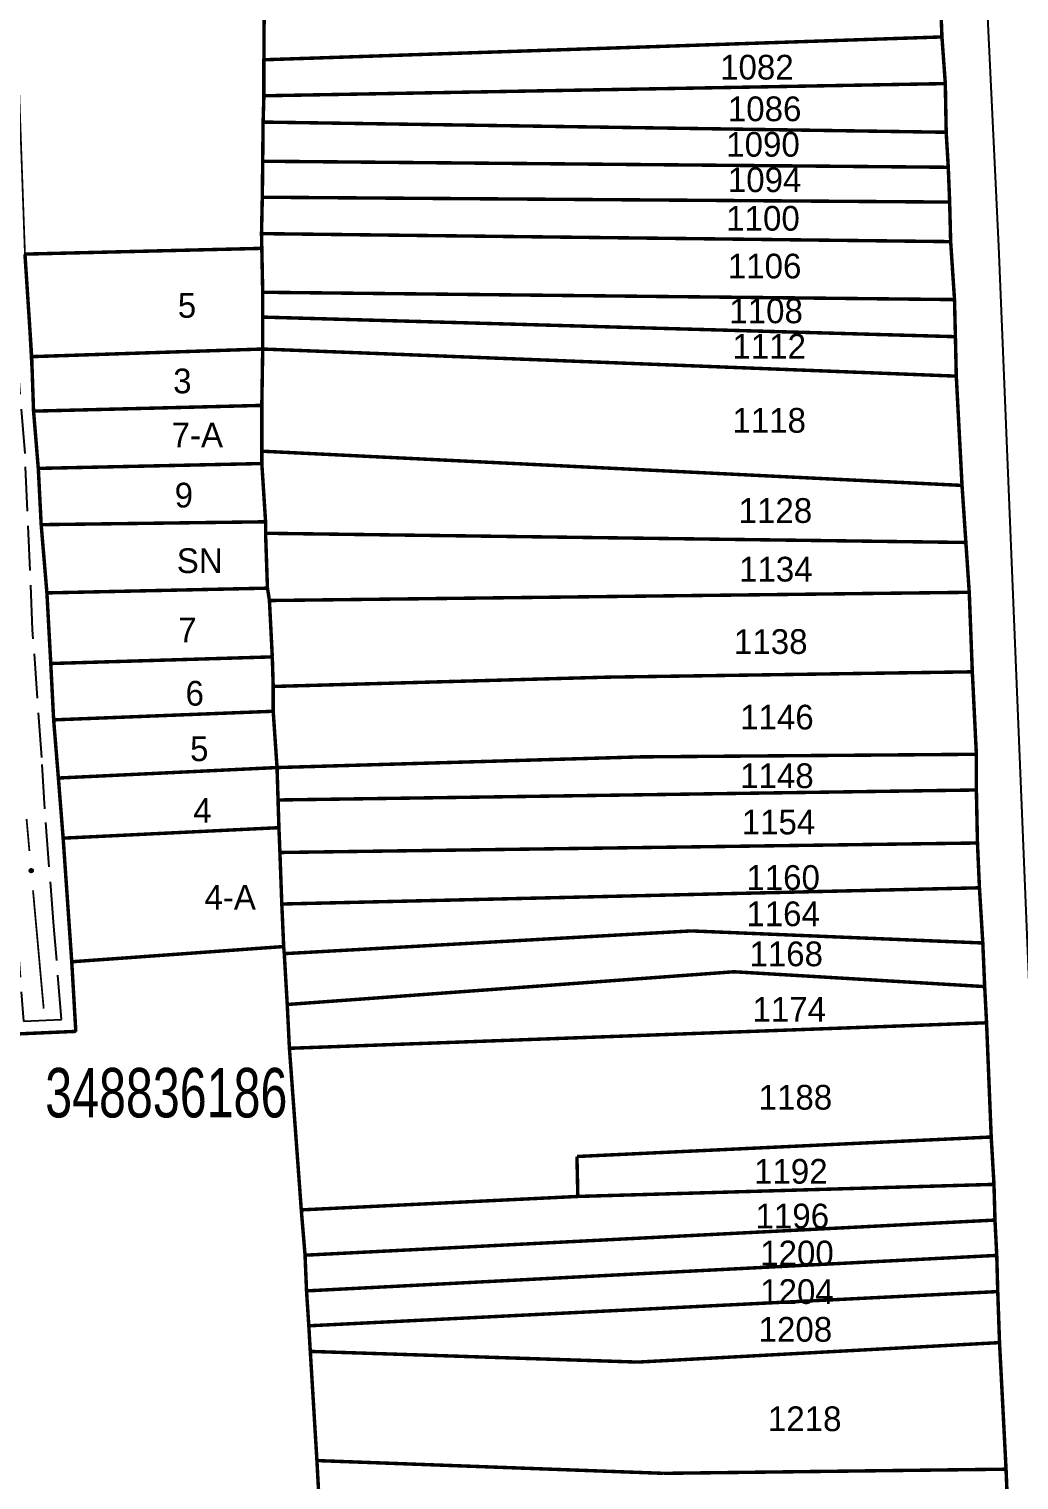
# Model space of a CAD drawing. Extents: x 202481 to 204056, y 4838981 to 4840330.
# Drawn here: x 202810.3 to 202910.4, y 4839631.7 to 4839778.5 of the extents above; entities that cross this region are included whole.
import ezdxf
from ezdxf.enums import TextEntityAlignment as Align

# ---------------------------------------------------------------- set-up
doc = ezdxf.new("R2010")
doc.units = 0
doc.header["$LTSCALE"] = 1.5
doc.header["$MEASUREMENT"] = 0
doc.linetypes.add('TRACO_11', pattern=[8, 3, -1, 3, -1])
for name, color, linetype in [('CD_MALHA_LOTES', 7, 'CONTINUOUS'), ('CD_TXT_QUADRA', 7, 'CONTINUOUS'), ('RU-QUADRA', 210, 'CONTINUOUS'), ('SV-EIXO-RUA-PAV', 20, 'CONTINUOUS'), ('SV-RUA-PAVIM', 7, 'CONTINUOUS'), ('Th_NmrPort', 1, 'CONTINUOUS')]:
    doc.layers.add(name, color=color, linetype=linetype)
doc.styles.add('ARIAL', font='ARIAL.SHX')

msp = doc.modelspace()

# ---------------------------------------------------------------- linework, layer by layer
at = {"layer": 'CD_MALHA_LOTES', "linetype": 'Continuous', "const_width": 0.35, "flags": 128}
for points in [[(202902.37, 4839783.9), (202902.61, 4839777.67)], [(202834.08, 4839775.36), (202834.12, 4839782.08)], [(202902.61, 4839777.67), (202834.08, 4839775.36)], [(202902.61, 4839777.67), (202902.95, 4839772.95)], [(202834.08, 4839771.72), (202834.08, 4839775.36)], [(202902.95, 4839772.95), (202834.08, 4839771.72)], [(202902.95, 4839772.95), (202903.04, 4839768.03)], [(202834, 4839769.06), (202834.08, 4839771.72)], [(202833.96, 4839765.1), (202834, 4839769.06)], [(202903.04, 4839768.03), (202834, 4839769.06)], [(202903.04, 4839768.03), (202903.25, 4839764.49)], [(202833.92, 4839761.46), (202833.96, 4839765.1)], [(202903.25, 4839764.49), (202833.96, 4839765.1)], [(202903.25, 4839764.49), (202903.39, 4839760.97)], [(202833.84, 4839757.78), (202833.92, 4839761.46)], [(202903.39, 4839760.97), (202833.92, 4839761.46)], [(202903.39, 4839760.97), (202903.49, 4839756.97)], [(202833.87, 4839756.29), (202833.84, 4839757.78)], [(202833.84, 4839757.78), (202903.49, 4839756.97)], [(202903.49, 4839756.97), (202903.88, 4839751.11)], [(202809.93, 4839755.71), (202833.87, 4839756.29)], [(202810.61, 4839745.34), (202809.93, 4839755.71)], [(202833.96, 4839751.85), (202833.87, 4839756.29)], [(202833.96, 4839749.34), (202833.96, 4839751.85)], [(202833.96, 4839751.85), (202903.88, 4839751.11)], [(202903.88, 4839751.11), (202903.97, 4839747.36)], [(202833.96, 4839746.11), (202833.96, 4839749.34)], [(202903.97, 4839747.36), (202833.96, 4839749.34)], [(202903.97, 4839747.36), (202904.06, 4839743.37)], [(202810.61, 4839745.34), (202833.96, 4839746.11)], [(202810.8, 4839739.83), (202810.61, 4839745.34)], [(202833.87, 4839740.41), (202833.96, 4839746.11)], [(202904.06, 4839743.37), (202833.96, 4839746.11)], [(202904.06, 4839743.37), (202904.64, 4839732.32)], [(202810.8, 4839739.83), (202833.87, 4839740.41)], [(202811.28, 4839734.04), (202810.8, 4839739.83)], [(202833.87, 4839735.78), (202833.87, 4839740.41)], [(202833.87, 4839734.53), (202833.87, 4839735.78)], [(202904.64, 4839732.32), (202833.87, 4839735.78)], [(202811.28, 4839734.04), (202833.87, 4839734.53)], [(202811.57, 4839728.35), (202811.28, 4839734.04)], [(202834.25, 4839728.64), (202833.87, 4839734.53)], [(202904.64, 4839732.32), (202905.03, 4839726.55)], [(202811.57, 4839728.35), (202834.25, 4839728.64)], [(202812.15, 4839721.45), (202811.57, 4839728.35)], [(202834.25, 4839727.48), (202834.25, 4839728.64)], [(202834.44, 4839721.93), (202834.25, 4839727.48)], [(202834.25, 4839727.48), (202905.03, 4839726.55)], [(202905.03, 4839726.55), (202905.37, 4839721.51)], [(202812.15, 4839721.45), (202834.44, 4839721.93)], [(202812.54, 4839714.31), (202812.15, 4839721.45)], [(202834.64, 4839720.68), (202834.44, 4839721.93)], [(202834.64, 4839720.68), (202905.37, 4839721.51)], [(202905.37, 4839721.51), (202905.68, 4839713.47)], [(202834.93, 4839714.98), (202834.64, 4839720.68)], [(202812.54, 4839714.31), (202834.93, 4839714.98)], [(202812.83, 4839708.61), (202812.54, 4839714.31)], [(202835.02, 4839711.99), (202834.93, 4839714.98)], [(202835.02, 4839711.99), (202868.78, 4839712.93), (202905.68, 4839713.47)], [(202905.68, 4839713.47), (202906.09, 4839705.13)], [(202835.02, 4839709.48), (202835.02, 4839711.99)], [(202812.83, 4839708.61), (202835.02, 4839709.48)], [(202813.31, 4839702.73), (202812.83, 4839708.61)], [(202835.41, 4839703.79), (202835.02, 4839709.48)], [(202835.41, 4839703.79), (202872.2, 4839704.87), (202906.09, 4839705.13)], [(202906.09, 4839705.13), (202906.09, 4839701.52)], [(202813.31, 4839702.73), (202835.41, 4839703.79)], [(202813.79, 4839696.65), (202813.31, 4839702.73)], [(202835.51, 4839700.51), (202835.41, 4839703.79)], [(202835.51, 4839700.51), (202906.09, 4839701.52)], [(202906.09, 4839701.52), (202906.2, 4839696.16)], [(202835.6, 4839697.71), (202835.51, 4839700.51)], [(202813.79, 4839696.65), (202835.6, 4839697.71)], [(202814.66, 4839684.15), (202813.79, 4839696.65)], [(202835.7, 4839695.2), (202835.6, 4839697.71)], [(202835.7, 4839695.2), (202906.2, 4839696.16)], [(202835.89, 4839689.99), (202835.7, 4839695.2)], [(202906.2, 4839696.16), (202906.4, 4839691.63)], [(202835.89, 4839689.99), (202906.4, 4839691.63)], [(202906.4, 4839691.63), (202906.74, 4839686.05)], [(202836.08, 4839685.69), (202835.89, 4839689.99)], [(202836.14, 4839684.97), (202877.27, 4839687.27)], [(202877.27, 4839687.27), (202906.74, 4839686.05)], [(202836.08, 4839685.69), (202814.66, 4839684.15)], [(202836.14, 4839684.97), (202836.08, 4839685.69)], [(202836.44, 4839679.83), (202836.14, 4839684.97)], [(202906.74, 4839686.05), (202906.93, 4839681.64)], [(202815.07, 4839677.11), (202814.66, 4839684.15)], [(202836.44, 4839679.83), (202881.59, 4839683.14)], [(202881.59, 4839683.14), (202906.93, 4839681.64)], [(202906.93, 4839681.64), (202907.12, 4839677.98)], [(202836.66, 4839675.4), (202836.44, 4839679.83)], [(202836.66, 4839675.4), (202907.12, 4839677.98)], [(202907.12, 4839677.98), (202907.59, 4839666.43)], [(202809.31, 4839676.86), (202815.07, 4839677.11)], [(202837.86, 4839659.06), (202836.66, 4839675.4)], [(202865.72, 4839664.46), (202907.59, 4839666.43)], [(202907.59, 4839666.43), (202907.87, 4839661.64)], [(202865.81, 4839660.42), (202865.72, 4839664.46)], [(202907.87, 4839661.64), (202865.81, 4839660.42)], [(202907.87, 4839661.64), (202907.97, 4839658.03)], [(202837.86, 4839659.06), (202865.81, 4839660.42)], [(202838.24, 4839654.48), (202837.86, 4839659.06)], [(202838.24, 4839654.48), (202907.97, 4839658.03)], [(202907.97, 4839658.03), (202908.15, 4839654.46)], [(202838.39, 4839650.87), (202838.24, 4839654.48)], [(202838.39, 4839650.87), (202908.15, 4839654.46)], [(202908.15, 4839654.46), (202908.25, 4839650.8)], [(202838.62, 4839647.34), (202838.39, 4839650.87)], [(202838.62, 4839647.34), (202908.25, 4839650.8)], [(202908.25, 4839650.8), (202908.43, 4839645.64)], [(202838.77, 4839644.75), (202838.62, 4839647.34)], [(202871.87, 4839643.67), (202908.43, 4839645.64)], [(202908.43, 4839645.64), (202909.09, 4839632.84)], [(202839.44, 4839633.71), (202838.77, 4839644.75)], [(202838.77, 4839644.75), (202871.87, 4839643.67)], [(202839.74, 4839628.15), (202839.44, 4839633.71)], [(202839.44, 4839633.71), (202874.47, 4839632.42)], [(202874.47, 4839632.42), (202909.09, 4839632.84)], [(202909.09, 4839632.84), (202909.31, 4839627.47)]]:
    msp.add_lwpolyline(points, dxfattribs=at)
at = {"layer": 'RU-QUADRA', "linetype": 'Continuous', "const_width": 0.18, "flags": 128}
for points in [[(202756.68, 4839614.35), (202754.56, 4839662.7), (202754.03, 4839673.19), (202753.69, 4839683.79), (202753.24, 4839694.16), (202753.91, 4839695.06), (202780.75, 4839696.41), (202807.01, 4839697.65), (202808.25, 4839696.75), (202809.31, 4839676.86), (202815.07, 4839677.11), (202814.66, 4839684.15), (202813.79, 4839696.65), (202813.31, 4839702.73), (202812.83, 4839708.61), (202812.54, 4839714.31), (202812.15, 4839721.45), (202811.57, 4839728.35), (202811.28, 4839734.04), (202810.8, 4839739.83), (202809.93, 4839755.71), (202805.71, 4839874.11)], [(202902.37, 4839783.9), (202902.61, 4839777.67), (202902.95, 4839772.95), (202903.04, 4839768.03), (202903.25, 4839764.49), (202903.39, 4839760.97), (202903.49, 4839756.97), (202903.88, 4839751.11), (202903.97, 4839747.36), (202904.06, 4839743.37), (202904.64, 4839732.32), (202905.03, 4839726.55), (202905.37, 4839721.51), (202905.68, 4839713.47), (202906.09, 4839705.13), (202906.09, 4839701.52), (202906.2, 4839696.16), (202906.4, 4839691.63), (202906.74, 4839686.05), (202906.93, 4839681.64), (202907.12, 4839677.98), (202907.59, 4839666.43), (202907.87, 4839661.64), (202907.97, 4839658.03), (202908.15, 4839654.46), (202908.25, 4839650.8), (202908.43, 4839645.64), (202909.09, 4839632.84), (202909.31, 4839627.47)]]:
    msp.add_lwpolyline(points, dxfattribs=at)
at = {"layer": 'SV-EIXO-RUA-PAV', "const_width": 0.18}
for points in [[(202810.09, 4839698.6), (202810.382986, 4839695.358045)], [(202810.743012, 4839691.374281), (202811.82309, 4839679.422986)]]:
    msp.add_lwpolyline(points, dxfattribs=at)
at = {"layer": 'SV-EIXO-RUA-PAV'}
msp.add_lwpolyline([(202810.659701, 4839693.519168), (202810.697697, 4839693.488373), (202810.724055, 4839693.454137), (202810.737821, 4839693.419254), (202810.741947, 4839693.385258), (202810.742252, 4839693.350002), (202810.734717, 4839693.314389), (202810.717598, 4839693.276715), (202810.686974, 4839693.238383), (202810.650127, 4839693.213687), (202810.616651, 4839693.198361), (202810.581449, 4839693.192017), (202810.547195, 4839693.192295), (202810.510461, 4839693.201346), (202810.472452, 4839693.219067), (202810.434653, 4839693.250793), (202810.409042, 4839693.284535), (202810.396613, 4839693.318625), (202810.390459, 4839693.354055), (202810.39058, 4839693.390052), (202810.398178, 4839693.424967), (202810.416089, 4839693.463205), (202810.447897, 4839693.500097), (202810.481259, 4839693.526025), (202810.515165, 4839693.538929), (202810.550183, 4839693.544203), (202810.58554, 4839693.544938), (202810.621654, 4839693.538854), (202810.659701, 4839693.519168)], close=True, dxfattribs=at)
for points in [[(202810.39058, 4839693.390052), (202810.409042, 4839693.284535)], [(202810.395402, 4839693.403244), (202810.420782, 4839693.27401)], [(202810.398178, 4839693.424967), (202810.434653, 4839693.250793)], [(202810.409999, 4839693.438816), (202810.452391, 4839693.242615)], [(202810.416089, 4839693.463205), (202810.472452, 4839693.219067)], [(202810.433862, 4839693.477964), (202810.490673, 4839693.213192)], [(202810.447897, 4839693.500097), (202810.510461, 4839693.201346)], [(202810.463776, 4839693.51081), (202810.527357, 4839693.201437)], [(202810.481259, 4839693.526025), (202810.547195, 4839693.192295)], [(202810.497759, 4839693.528952), (202810.563551, 4839693.195117)], [(202810.515165, 4839693.538929), (202810.581449, 4839693.192017)], [(202810.532478, 4839693.53894), (202810.596289, 4839693.196705)], [(202810.550183, 4839693.544203), (202810.616651, 4839693.198361)], [(202810.569293, 4839693.540897), (202810.634717, 4839693.211139)], [(202810.58554, 4839693.544938), (202810.650127, 4839693.213687)], [(202810.603882, 4839693.537172), (202810.668577, 4839693.23064)], [(202810.621654, 4839693.538854), (202810.686974, 4839693.238383)], [(202810.638962, 4839693.528012), (202810.700095, 4839693.26089)], [(202810.659701, 4839693.519168), (202810.717598, 4839693.276715)], [(202810.679716, 4839693.501553), (202810.725072, 4839693.30288)], [(202810.697697, 4839693.488373), (202810.734717, 4839693.314389)], [(202810.712806, 4839693.468921), (202810.736705, 4839693.340923)], [(202810.724055, 4839693.454137), (202810.742252, 4839693.350002)]]:
    msp.add_lwpolyline(points, dxfattribs=at)
at = {"layer": 'SV-RUA-PAVIM', "linetype": 'TRACO_11'}
msp.add_polyline3d([(202748.31, 4839694.76, 5.71), (202748.3, 4839696.22, 5.71), (202749.07, 4839697.14, 5.71), (202807.94, 4839700.06, 5.71), (202808.25, 4839699.06, 5.1), (202809.78, 4839678.16, 5.1), (202813.63, 4839678.31, 5.1), (202812.86, 4839687.76, 5.1), (202811.93, 4839699.6, 5.1), (202811.63, 4839704.82, 5.1), (202810.71, 4839717.73, 5.1), (202809.94, 4839735.56, 5.1), (202808.25, 4839756.7, 5.1), (202807.94, 4839769.22, 5.1), (202806.71, 4839812.03, 5.1), (202805.33, 4839847.38, 5.1), (202804.71, 4839867.05, 5.1), (202804.56, 4839879.81, 5.1)], dxfattribs=at)
at = {"layer": 'SV-RUA-PAVIM', "linetype": 'Continuous'}
msp.add_polyline3d([(202904.44, 4839837.33, 6.47), (202908.31, 4839756.52, 7.63), (202911.24, 4839686.04, 8.72), (202913.88, 4839622.92, 9.52), (202914.34, 4839611.52, 9.52)], dxfattribs=at)

# ---------------------------------------------------------------- texts
at = {"layer": 'CD_TXT_QUADRA', "style": 'ARIAL', "width": 0.7}
msp.add_text('348836186', height=5, dxfattribs=at).set_placement((202811.98, 4839668.41))
at = {"layer": 'Th_NmrPort', "color": 1}
for s, p in [('1082', (202880.19, 4839774.61)), ('1086', (202880.97, 4839770.4)), ('1090', (202880.81, 4839766.81)), ('1094', (202880.97, 4839763.23)), ('1100', (202880.81, 4839759.33)), ('1106', (202880.97, 4839754.5)), ('5', (202825.38, 4839750.52)), ('1108', (202881.12, 4839749.97)), ('1112', (202881.43, 4839746.39)), ('3', (202824.91, 4839742.88)), ('1118', (202881.43, 4839738.9)), ('7-A', (202824.75, 4839737.42)), ('9', (202825.06, 4839731.34)), ('1128', (202882.06, 4839729.78)), ('SN', (202825.273333, 4839724.71)), ('1134', (202882.103333, 4839723.85)), ('7', (202825.423333, 4839717.7)), ('1138', (202881.59, 4839716.53)), ('6', (202826.16, 4839711.3)), ('1146', (202882.21, 4839708.89)), ('5', (202826.62, 4839705.69)), ('1148', (202882.21, 4839702.96)), ('4', (202826.94, 4839699.45)), ('1154', (202882.37, 4839698.28)), ('1160', (202882.84, 4839692.67)), ('4-A', (202828.070397, 4839690.678472)), ('1164', (202882.84, 4839689)), ('1168', (202883.15, 4839684.95)), ('1174', (202883.46, 4839679.34)), ('1188', (202884.08, 4839670.45)), ('1192', (202883.62, 4839662.96)), ('1196', (202883.77, 4839658.44)), ('1200', (202884.24, 4839654.7)), ('1204', (202884.24, 4839650.8)), ('1208', (202884.08, 4839646.98)), ('1218', (202885.02, 4839637.94))]:
    msp.add_text(s, height=2.5, dxfattribs=at).set_placement(p, align=Align.MIDDLE_LEFT)

doc.saveas('drawing.dxf')
